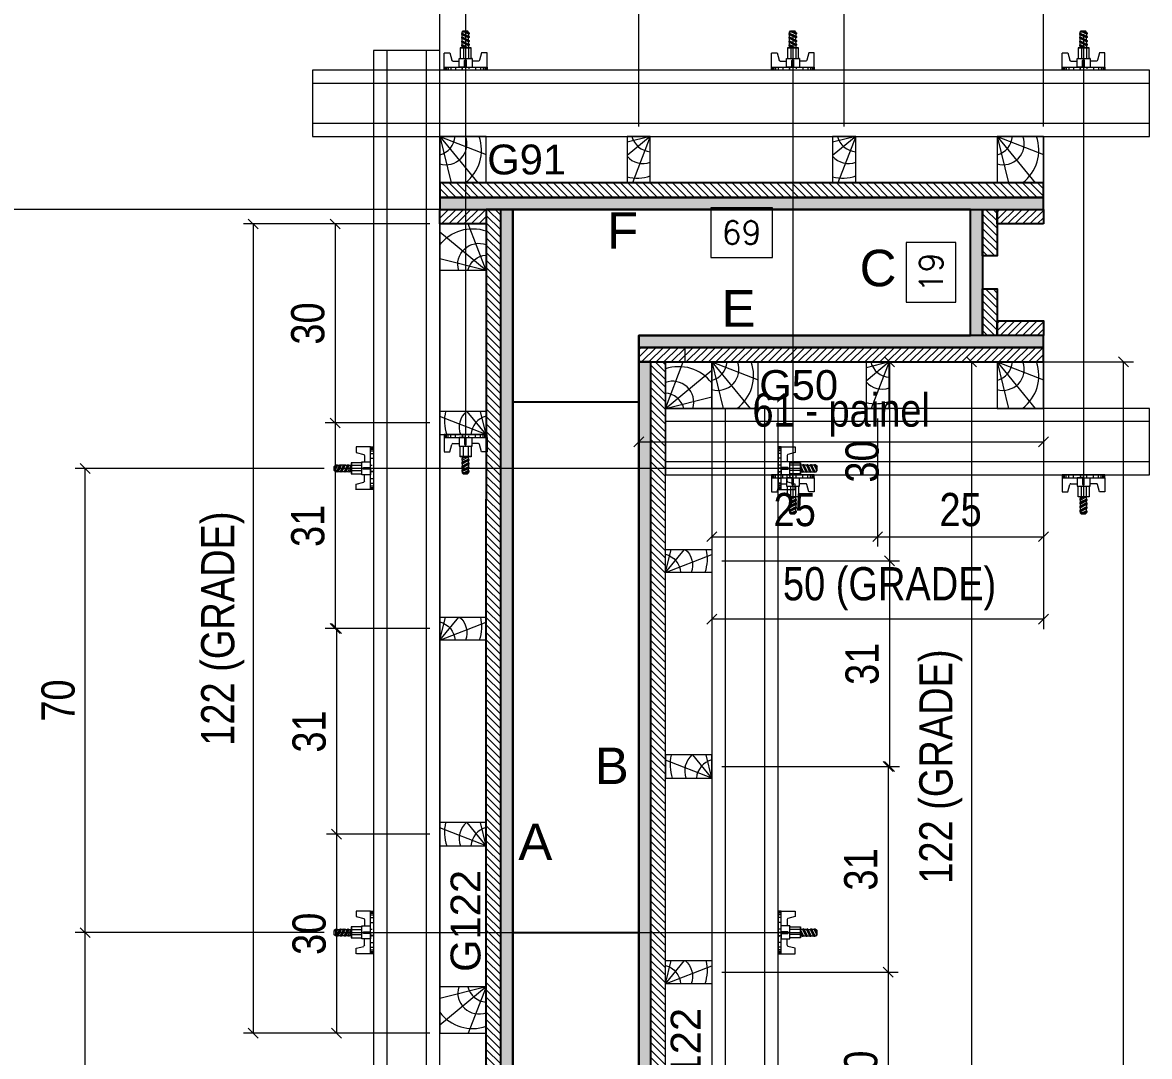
# Model space of a CAD drawing. Extents: x 28748 to 35002, y 14885 to 43501.
# Drawn here: x 28895 to 29156, y 40841.3 to 41080.9 of the extents above; entities that cross this region are included whole.
import ezdxf
from ezdxf.enums import TextEntityAlignment as Align

# ---------------------------------------------------------------- set-up
doc = ezdxf.new("R2010")
doc.units = 0
for name, color, linetype, lineweight in [('CONCRETO', 251, 'Continuous', 25), ('Hachura', 251, 'Continuous', 9), ('Madeira', 126, 'Continuous', 18), ('Perfil Metálico', 224, 'Continuous', 18), ('Sarr 2.2x7', 40, 'Continuous', 9), ('Texto Seção', 7, 'Continuous', 15)]:
    doc.layers.add(name, color=color, linetype=linetype, lineweight=lineweight)
for name, color, linetype in [('COTA', 241, 'Continuous'), ('Painéis', 200, 'Continuous'), ('SARRAFO', 251, 'Continuous'), ('TEXTO_GERAL', 7, 'Continuous')]:
    doc.layers.add(name, color=color, linetype=linetype)
doc.layers.add('FELIPE', color=2, linetype='Continuous', lineweight=13, plot=False)
doc.styles.add('ARIAL', font='arial.ttf')
doc.styles.add('COTA TECNICA 2X', font='techl___.ttf', dxfattribs={"height": 10})
doc.styles.add('ROMANS', font='romans.shx')
doc.styles.add('SANSSERIF', font='sas_____.pfb')
doc.dimstyles.new('Cota Seção interna', dxfattribs={"dimtxt": 7, "dimasz": 6, "dimexe": 0.18, "dimexo": 2, "dimgap": -4, "dimtad": 3, "dimdec": 1, "dimlfac": 0.5, "dimzin": 12, "dimdsep": 46, "dimtxsty": 'ROMANS', "dimblk": 'ARCHTICK', "dimcen": 0.09, "dimse1": 1, "dimse2": 1, "dimsd1": 1, "dimsd2": 1, "dimclrd": 180, "dimclre": 5, "dimclrt": 1, "dimadec": 0, "dimazin": 3, "dimtfac": 1, "dimtdec": 1, "dimtofl": 0, "dimtmove": 0, "dimatfit": 3, "dimldrblk": 'ARCHTICK', "dimfxl": 1, "dimtolj": 1, "dimtzin": 0, "dimarcsym": 0})
doc.dimstyles.new('SECAO PILAR', dxfattribs={"dimtxt": 10, "dimasz": 3, "dimexe": 3, "dimexo": 3, "dimgap": 3, "dimtad": 1, "dimdec": 1, "dimlfac": 0.5, "dimzin": 12, "dimdsep": 46, "dimtxsty": 'COTA TECNICA 2X', "dimblk1": 'OBLIQUE', "dimblk2": 'OBLIQUE', "dimsah": 1, "dimcen": 0.9, "dimclrd": 256, "dimclre": 256, "dimclrt": 256, "dimadec": 1, "dimazin": 3, "dimtfac": 1, "dimtdec": 1, "dimtmove": 0, "dimatfit": 3, "dimfxl": 1, "dimtolj": 1, "dimtzin": 12, "dimarcsym": 0})
pattern_1 = [(315, (151466.5795, 22165.8904), (1.12253202, 1.12253202), [])]

# ---------------------------------------------------------------- blocks, each defined once
blk = doc.blocks.new('*D102')
at = {"layer": 'COTA', "color": 180, "lineweight": -2, "transparency": 16777216}
for p, q in [((128696.37, 31510.84), (128681.37, 31510.84)), ((128681.37, 31510.84), (128681.37, 31492.84)), ((128696.37, 31492.84), (128696.37, 31510.84)), ((128681.37, 31492.84), (128696.37, 31492.84))]:
    blk.add_line(p, q, dxfattribs=at)
at = {"layer": 'Defpoints', "color": 0, "transparency": 16777216}
for p in [(128700.37, 31520.84), (128700.37, 31482.84), (128700.37, 31482.84)]:
    blk.add_point(p, dxfattribs=at)
at = {"layer": 'COTA', "color": 1, "transparency": 16777216, "insert": (128688.87, 31501.84), "char_height": 7, "attachment_point": 5, "rotation": 90, "style": 'ROMANS'}
blk.add_mtext('\\A1;19', dxfattribs=at)
blk = doc.blocks.new('_ArchTick')
at = {"color": 0, "linetype": 'ByBlock', "const_width": 0.15}
blk.add_lwpolyline([(-0.5, -0.5), (0.5, 0.5)], dxfattribs=at)
blk = doc.blocks.new('*D10')
at = {"layer": 'COTA', "color": 180, "lineweight": -2, "transparency": 16777216}
for p, q in [((128580.3, 31195.84), (128565.3, 31195.84)), ((128565.3, 31195.84), (128565.3, 31169.84)), ((128580.3, 31169.84), (128580.3, 31195.84)), ((128565.3, 31169.84), (128580.3, 31169.84))]:
    blk.add_line(p, q, dxfattribs=at)
at = {"layer": 'Defpoints', "color": 0, "transparency": 16777216}
for p in [(128562.77, 31520.84), (128584.3, 31520.84), (128562.77, 30844.84)]:
    blk.add_point(p, dxfattribs=at)
at = {"layer": 'COTA', "color": 1, "transparency": 16777216, "insert": (128572.8, 31182.84), "char_height": 7, "attachment_point": 5, "rotation": 90, "style": 'ROMANS'}
blk.add_mtext('\\A1;338', dxfattribs=at)
blk = doc.blocks.new('*D11')
at = {"layer": 'COTA', "color": 180, "lineweight": -2, "transparency": 16777216}
for p, q in [((128641.1, 31521.35), (128622.44, 31521.35)), ((128622.44, 31521.35), (128622.44, 31506.35)), ((128641.1, 31506.35), (128641.1, 31521.35)), ((128622.44, 31506.35), (128641.1, 31506.35))]:
    blk.add_line(p, q, dxfattribs=at)
at = {"layer": 'Defpoints', "color": 0, "transparency": 16777216}
for p in [(128562.77, 31520.84), (128700.77, 31520.84), (128700.77, 31502.35)]:
    blk.add_point(p, dxfattribs=at)
at = {"layer": 'COTA', "color": 1, "transparency": 16777216, "insert": (128631.77, 31513.85), "char_height": 7, "attachment_point": 5, "style": 'ROMANS'}
blk.add_mtext('\\A1;69', dxfattribs=at)
blk = doc.blocks.new('PONTALETE')
at = {"layer": 'Madeira'}
for q in [(2.71, 7), (7, 5.76), (7, 1.74)]:
    blk.add_line((0, 0), q, dxfattribs=at)
blk.add_lwpolyline([(0, 0), (7, 0), (7, 7), (0, 7)], close=True, dxfattribs=at)
for centre, radius, start, end in [((2.04, 0.06), 6.23, 37.2818, 109.0913), ((1.09, 0.9), 3.19, 343.603, 109.9847), ((-0.21, -0.78), 3.09, 14.6322, 86.0383)]:
    blk.add_arc(centre, radius, start, end, dxfattribs=at)
blk = doc.blocks.new('MEIO PONTALETE')
at = {"layer": 'Madeira'}
for q in [(2.71, 7), (3.5, 2.88), (3.5, 0.87)]:
    blk.add_line((0, 0), q, dxfattribs=at)
blk.add_lwpolyline([(0, 0), (3.5, 0), (3.5, 7), (0, 7)], close=True, dxfattribs=at)
for centre, radius, start, end in [((2.04, 0.06), 6.23, 76.4499, 109.0913), ((1.09, 0.9), 3.19, 40.9063, 109.9847), ((-0.21, -0.78), 3.09, 14.6322, 86.0383)]:
    blk.add_arc(centre, radius, start, end, dxfattribs=at)
blk = doc.blocks.new('_Oblique')
at = {"color": 0, "linetype": 'ByBlock', "lineweight": -2}
blk.add_line((-0.5, -0.5), (0.5, 0.5), dxfattribs=at)
blk = doc.blocks.new('*D12')
at = {"layer": 'COTA', "lineweight": -2, "transparency": 16777216}
for p, q in [((128540.77, 31545.84), (128540.77, 31586.49)), ((128600.74, 31545.84), (128600.74, 31586.49)), ((128540.77, 31583.49), (128600.74, 31583.49))]:
    blk.add_line(p, q, dxfattribs=at)
at = {"layer": 'Defpoints', "color": 0, "transparency": 16777216}
for p in [(128600.74, 31583.49), (128540.77, 31542.84), (128600.74, 31542.84)]:
    blk.add_point(p, dxfattribs=at)
at = {"layer": 'COTA', "lineweight": -2, "transparency": 16777216, "xscale": 3, "yscale": 3, "zscale": 3, "rotation": 180}
blk.add_blockref('_Oblique', (128540.77, 31583.49), dxfattribs=at)
at = {"layer": 'COTA', "lineweight": -2, "transparency": 16777216, "xscale": 3, "yscale": 3, "zscale": 3}
blk.add_blockref('_Oblique', (128600.74, 31583.49), dxfattribs=at)
at = {"layer": 'COTA', "transparency": 16777216, "insert": (128570.75, 31591.7), "char_height": 10, "attachment_point": 5, "style": 'COTA TECNICA 2X'}
blk.add_mtext('\\A1;30', dxfattribs=at)
blk = doc.blocks.new('*D13')
at = {"layer": 'COTA', "lineweight": -2, "transparency": 16777216}
for p, q in [((128600.74, 31545.84), (128600.74, 31586.49)), ((128662.7, 31545.84), (128662.7, 31586.49)), ((128600.74, 31583.49), (128662.7, 31583.49))]:
    blk.add_line(p, q, dxfattribs=at)
at = {"layer": 'Defpoints', "color": 0, "transparency": 16777216}
for p in [(128662.7, 31583.49), (128600.74, 31542.84), (128662.7, 31542.84)]:
    blk.add_point(p, dxfattribs=at)
at = {"layer": 'COTA', "lineweight": -2, "transparency": 16777216, "xscale": 3, "yscale": 3, "zscale": 3, "rotation": 180}
blk.add_blockref('_Oblique', (128600.74, 31583.49), dxfattribs=at)
at = {"layer": 'COTA', "lineweight": -2, "transparency": 16777216, "xscale": 3, "yscale": 3, "zscale": 3}
blk.add_blockref('_Oblique', (128662.7, 31583.49), dxfattribs=at)
at = {"layer": 'COTA', "transparency": 16777216, "insert": (128631.72, 31591.7), "char_height": 10, "attachment_point": 5, "style": 'COTA TECNICA 2X'}
blk.add_mtext('\\A1;31', dxfattribs=at)
blk = doc.blocks.new('*D14')
at = {"layer": 'COTA', "lineweight": -2, "transparency": 16777216}
for p, q in [((128662.7, 31545.84), (128662.7, 31586.49)), ((128722.77, 31545.84), (128722.77, 31586.49)), ((128662.7, 31583.49), (128722.77, 31583.49))]:
    blk.add_line(p, q, dxfattribs=at)
at = {"layer": 'Defpoints', "color": 0, "transparency": 16777216}
for p in [(128722.77, 31583.49), (128662.7, 31542.84), (128722.77, 31542.84)]:
    blk.add_point(p, dxfattribs=at)
at = {"layer": 'COTA', "lineweight": -2, "transparency": 16777216, "xscale": 3, "yscale": 3, "zscale": 3, "rotation": 180}
blk.add_blockref('_Oblique', (128662.7, 31583.49), dxfattribs=at)
at = {"layer": 'COTA', "lineweight": -2, "transparency": 16777216, "xscale": 3, "yscale": 3, "zscale": 3}
blk.add_blockref('_Oblique', (128722.77, 31583.49), dxfattribs=at)
at = {"layer": 'COTA', "transparency": 16777216, "insert": (128692.73, 31591.7), "char_height": 10, "attachment_point": 5, "style": 'COTA TECNICA 2X'}
blk.add_mtext('\\A1;30', dxfattribs=at)
blk = doc.blocks.new('*D15')
at = {"layer": 'COTA', "lineweight": -2, "transparency": 16777216}
for p, q in [((128540.77, 31545.84), (128540.77, 31612.68)), ((128722.77, 31545.84), (128722.77, 31612.68)), ((128540.77, 31609.68), (128722.77, 31609.68))]:
    blk.add_line(p, q, dxfattribs=at)
at = {"layer": 'Defpoints', "color": 0, "transparency": 16777216}
for p in [(128722.77, 31609.68), (128540.77, 31542.84), (128722.77, 31542.84)]:
    blk.add_point(p, dxfattribs=at)
at = {"layer": 'COTA', "lineweight": -2, "transparency": 16777216, "xscale": 3, "yscale": 3, "zscale": 3, "rotation": 180}
blk.add_blockref('_Oblique', (128540.77, 31609.68), dxfattribs=at)
at = {"layer": 'COTA', "lineweight": -2, "transparency": 16777216, "xscale": 3, "yscale": 3, "zscale": 3}
blk.add_blockref('_Oblique', (128722.77, 31609.68), dxfattribs=at)
at = {"layer": 'COTA', "transparency": 16777216, "insert": (128631.77, 31618.9), "char_height": 10, "attachment_point": 5, "style": 'COTA TECNICA 2X'}
blk.add_mtext('\\A1;91 (GRADE) - painel', dxfattribs=at)
blk = doc.blocks.new('*D29')
at = {"layer": 'COTA', "lineweight": -2, "transparency": 16777216}
for p, q in [((128625.77, 31474.84), (128679.36, 31474.84)), ((128676.36, 31474.84), (128676.36, 31414.84)), ((128625.77, 31414.84), (128679.36, 31414.84))]:
    blk.add_line(p, q, dxfattribs=at)
at = {"layer": 'Defpoints', "color": 0, "transparency": 16777216}
for p in [(128622.77, 31474.84), (128622.77, 31414.84), (128676.36, 31414.84)]:
    blk.add_point(p, dxfattribs=at)
at = {"layer": 'COTA', "lineweight": -2, "transparency": 16777216, "xscale": 3, "yscale": 3, "zscale": 3}
for p, rotation in [((128676.36, 31474.84), 90), ((128676.36, 31414.84), 270)]:
    blk.add_blockref('_Oblique', p, dxfattribs=dict(at, rotation=rotation))
at = {"layer": 'COTA', "transparency": 16777216, "insert": (128668.14, 31444.84), "char_height": 10, "attachment_point": 5, "rotation": 90, "style": 'COTA TECNICA 2X'}
blk.add_mtext('\\A1;30', dxfattribs=at)
blk = doc.blocks.new('*D25')
at = {"layer": 'COTA', "linetype": 'ByBlock', "lineweight": -2, "transparency": 16777216}
for p, q in [((128625.77, 31414.84), (128679.36, 31414.84)), ((128676.36, 31414.84), (128676.36, 31352.84)), ((128625.77, 31352.84), (128679.36, 31352.84))]:
    blk.add_line(p, q, dxfattribs=at)
at = {"layer": 'Defpoints', "color": 0, "linetype": 'ByBlock', "transparency": 16777216}
for p in [(128622.77, 31414.84), (128622.77, 31352.84), (128676.36, 31352.84)]:
    blk.add_point(p, dxfattribs=at)
at = {"layer": 'COTA', "linetype": 'ByBlock', "lineweight": -2, "transparency": 16777216, "xscale": 3, "yscale": 3, "zscale": 3}
for p, rotation in [((128676.36, 31414.84), 90), ((128676.36, 31352.84), 270)]:
    blk.add_blockref('_Oblique', p, dxfattribs=dict(at, rotation=rotation))
at = {"layer": 'COTA', "linetype": 'ByBlock', "transparency": 16777216, "insert": (128668.14, 31383.84), "char_height": 10, "attachment_point": 5, "rotation": 90, "style": 'COTA TECNICA 2X'}
blk.add_mtext('\\A1;31', dxfattribs=at)
blk = doc.blocks.new('*D26')
at = {"layer": 'COTA', "linetype": 'ByBlock', "lineweight": -2, "transparency": 16777216}
for p, q in [((128625.77, 31352.84), (128678.96, 31352.84)), ((128675.96, 31352.84), (128675.96, 31290.84)), ((128625.77, 31290.84), (128678.96, 31290.84))]:
    blk.add_line(p, q, dxfattribs=at)
at = {"layer": 'Defpoints', "color": 0, "linetype": 'ByBlock', "transparency": 16777216}
for p in [(128622.77, 31352.84), (128622.77, 31290.84), (128675.96, 31290.84)]:
    blk.add_point(p, dxfattribs=at)
at = {"layer": 'COTA', "linetype": 'ByBlock', "lineweight": -2, "transparency": 16777216, "xscale": 3, "yscale": 3, "zscale": 3}
for p, rotation in [((128675.96, 31352.84), 90), ((128675.96, 31290.84), 270)]:
    blk.add_blockref('_Oblique', p, dxfattribs=dict(at, rotation=rotation))
at = {"layer": 'COTA', "linetype": 'ByBlock', "transparency": 16777216, "insert": (128667.74, 31321.84), "char_height": 10, "attachment_point": 5, "rotation": 90, "style": 'COTA TECNICA 2X'}
blk.add_mtext('\\A1;31', dxfattribs=at)
blk = doc.blocks.new('*D27')
at = {"layer": 'COTA', "linetype": 'ByBlock', "lineweight": -2, "transparency": 16777216}
for p, q in [((128625.77, 31290.84), (128678.96, 31290.84)), ((128675.96, 31290.84), (128675.96, 31230.84)), ((128625.77, 31230.84), (128678.96, 31230.84))]:
    blk.add_line(p, q, dxfattribs=at)
at = {"layer": 'Defpoints', "color": 0, "linetype": 'ByBlock', "transparency": 16777216}
for p in [(128622.77, 31290.84), (128622.77, 31230.84), (128675.96, 31230.84)]:
    blk.add_point(p, dxfattribs=at)
at = {"layer": 'COTA', "linetype": 'ByBlock', "lineweight": -2, "transparency": 16777216, "xscale": 3, "yscale": 3, "zscale": 3}
for p, rotation in [((128675.96, 31290.84), 90), ((128675.96, 31230.84), 270)]:
    blk.add_blockref('_Oblique', p, dxfattribs=dict(at, rotation=rotation))
at = {"layer": 'COTA', "linetype": 'ByBlock', "transparency": 16777216, "insert": (128667.74, 31260.84), "char_height": 10, "attachment_point": 5, "rotation": 90, "style": 'COTA TECNICA 2X'}
blk.add_mtext('\\A1;30', dxfattribs=at)
blk = doc.blocks.new('*D28')
at = {"layer": 'COTA', "lineweight": -2, "transparency": 16777216}
for p, q in [((128625.77, 31474.84), (128704.06, 31474.84)), ((128701.06, 31474.84), (128701.06, 31230.84)), ((128625.77, 31230.84), (128704.06, 31230.84))]:
    blk.add_line(p, q, dxfattribs=at)
at = {"layer": 'Defpoints', "color": 0, "transparency": 16777216}
for p in [(128622.77, 31474.84), (128622.77, 31230.84), (128701.06, 31230.84)]:
    blk.add_point(p, dxfattribs=at)
at = {"layer": 'COTA', "lineweight": -2, "transparency": 16777216, "xscale": 3, "yscale": 3, "zscale": 3}
for p, rotation in [((128701.06, 31474.84), 90), ((128701.06, 31230.84), 270)]:
    blk.add_blockref('_Oblique', p, dxfattribs=dict(at, rotation=rotation))
at = {"layer": 'COTA', "transparency": 16777216, "insert": (128691.83, 31352.84), "char_height": 10, "attachment_point": 5, "rotation": 90, "style": 'COTA TECNICA 2X'}
blk.add_mtext('\\A1;122 (GRADE)', dxfattribs=at)
blk = doc.blocks.new('*D35')
at = {"layer": 'COTA', "lineweight": -2, "transparency": 16777216}
for p, q in [((128537.77, 31516.44), (128506.26, 31516.44)), ((128509.26, 31516.44), (128509.26, 31456.44)), ((128537.77, 31456.44), (128506.26, 31456.44))]:
    blk.add_line(p, q, dxfattribs=at)
at = {"layer": 'Defpoints', "color": 0, "transparency": 16777216}
for p in [(128540.77, 31516.44), (128509.26, 31456.44), (128540.77, 31456.44)]:
    blk.add_point(p, dxfattribs=at)
at = {"layer": 'COTA', "lineweight": -2, "transparency": 16777216, "xscale": 3, "yscale": 3, "zscale": 3}
for p, rotation in [((128509.26, 31516.44), 90), ((128509.26, 31456.44), 270)]:
    blk.add_blockref('_Oblique', p, dxfattribs=dict(at, rotation=rotation))
at = {"layer": 'COTA', "transparency": 16777216, "insert": (128501.04, 31486.44), "char_height": 10, "attachment_point": 5, "rotation": 90, "style": 'COTA TECNICA 2X'}
blk.add_mtext('\\A1;30', dxfattribs=at)
blk = doc.blocks.new('*D36')
at = {"layer": 'COTA', "linetype": 'ByBlock', "lineweight": -2, "transparency": 16777216}
for p, q in [((128537.77, 31456.44), (128506.26, 31456.44)), ((128509.26, 31456.44), (128509.26, 31394.44)), ((128537.77, 31394.44), (128506.26, 31394.44))]:
    blk.add_line(p, q, dxfattribs=at)
at = {"layer": 'Defpoints', "color": 0, "linetype": 'ByBlock', "transparency": 16777216}
for p in [(128540.77, 31456.44), (128509.26, 31394.44), (128540.77, 31394.44)]:
    blk.add_point(p, dxfattribs=at)
at = {"layer": 'COTA', "linetype": 'ByBlock', "lineweight": -2, "transparency": 16777216, "xscale": 3, "yscale": 3, "zscale": 3}
for p, rotation in [((128509.26, 31456.44), 90), ((128509.26, 31394.44), 270)]:
    blk.add_blockref('_Oblique', p, dxfattribs=dict(at, rotation=rotation))
at = {"layer": 'COTA', "linetype": 'ByBlock', "transparency": 16777216, "insert": (128501.04, 31425.44), "char_height": 10, "attachment_point": 5, "rotation": 90, "style": 'COTA TECNICA 2X'}
blk.add_mtext('\\A1;31', dxfattribs=at)
blk = doc.blocks.new('*D37')
at = {"layer": 'COTA', "linetype": 'ByBlock', "lineweight": -2, "transparency": 16777216}
for p, q in [((128537.77, 31394.44), (128506.66, 31394.44)), ((128509.66, 31394.44), (128509.66, 31332.44)), ((128537.77, 31332.44), (128506.66, 31332.44))]:
    blk.add_line(p, q, dxfattribs=at)
at = {"layer": 'Defpoints', "color": 0, "linetype": 'ByBlock', "transparency": 16777216}
for p in [(128540.77, 31394.44), (128509.66, 31332.44), (128540.77, 31332.44)]:
    blk.add_point(p, dxfattribs=at)
at = {"layer": 'COTA', "linetype": 'ByBlock', "lineweight": -2, "transparency": 16777216, "xscale": 3, "yscale": 3, "zscale": 3}
for p, rotation in [((128509.66, 31394.44), 90), ((128509.66, 31332.44), 270)]:
    blk.add_blockref('_Oblique', p, dxfattribs=dict(at, rotation=rotation))
at = {"layer": 'COTA', "linetype": 'ByBlock', "transparency": 16777216, "insert": (128501.44, 31363.44), "char_height": 10, "attachment_point": 5, "rotation": 90, "style": 'COTA TECNICA 2X'}
blk.add_mtext('\\A1;31', dxfattribs=at)
blk = doc.blocks.new('*D38')
at = {"layer": 'COTA', "linetype": 'ByBlock', "lineweight": -2, "transparency": 16777216}
for p, q in [((128537.77, 31332.44), (128506.66, 31332.44)), ((128509.66, 31332.44), (128509.66, 31272.44)), ((128537.77, 31272.44), (128506.66, 31272.44))]:
    blk.add_line(p, q, dxfattribs=at)
at = {"layer": 'Defpoints', "color": 0, "linetype": 'ByBlock', "transparency": 16777216}
for p in [(128540.77, 31332.44), (128509.66, 31272.44), (128540.77, 31272.44)]:
    blk.add_point(p, dxfattribs=at)
at = {"layer": 'COTA', "linetype": 'ByBlock', "lineweight": -2, "transparency": 16777216, "xscale": 3, "yscale": 3, "zscale": 3}
for p, rotation in [((128509.66, 31332.44), 90), ((128509.66, 31272.44), 270)]:
    blk.add_blockref('_Oblique', p, dxfattribs=dict(at, rotation=rotation))
at = {"layer": 'COTA', "linetype": 'ByBlock', "transparency": 16777216, "insert": (128501.44, 31302.44), "char_height": 10, "attachment_point": 5, "rotation": 90, "style": 'COTA TECNICA 2X'}
blk.add_mtext('\\A1;30', dxfattribs=at)
blk = doc.blocks.new('*D39')
at = {"layer": 'COTA', "lineweight": -2, "transparency": 16777216}
for p, q in [((128537.77, 31516.44), (128481.56, 31516.44)), ((128484.56, 31516.44), (128484.56, 31272.44)), ((128537.77, 31272.44), (128481.56, 31272.44))]:
    blk.add_line(p, q, dxfattribs=at)
at = {"layer": 'Defpoints', "color": 0, "transparency": 16777216}
for p in [(128540.77, 31516.44), (128484.56, 31272.44), (128540.77, 31272.44)]:
    blk.add_point(p, dxfattribs=at)
at = {"layer": 'COTA', "lineweight": -2, "transparency": 16777216, "xscale": 3, "yscale": 3, "zscale": 3}
for p, rotation in [((128484.56, 31516.44), 90), ((128484.56, 31272.44), 270)]:
    blk.add_blockref('_Oblique', p, dxfattribs=dict(at, rotation=rotation))
at = {"layer": 'COTA', "transparency": 16777216, "insert": (128475.34, 31394.44), "char_height": 10, "attachment_point": 5, "rotation": 90, "style": 'COTA TECNICA 2X'}
blk.add_mtext('\\A1;122 (GRADE)', dxfattribs=at)
blk = doc.blocks.new('*D41')
at = {"layer": 'COTA', "lineweight": -2, "transparency": 16777216}
for p, q in [((128622.77, 31457.84), (128622.77, 31394.25)), ((128722.77, 31457.84), (128722.77, 31394.25)), ((128722.77, 31397.25), (128622.77, 31397.25))]:
    blk.add_line(p, q, dxfattribs=at)
at = {"layer": 'Defpoints', "color": 0, "transparency": 16777216}
for p in [(128622.77, 31460.84), (128722.77, 31460.84), (128622.77, 31397.25)]:
    blk.add_point(p, dxfattribs=at)
at = {"layer": 'COTA', "lineweight": -2, "transparency": 16777216, "xscale": 3, "yscale": 3, "zscale": 3, "rotation": 180}
blk.add_blockref('_Oblique', (128622.77, 31397.25), dxfattribs=at)
at = {"layer": 'COTA', "lineweight": -2, "transparency": 16777216, "xscale": 3, "yscale": 3, "zscale": 3}
blk.add_blockref('_Oblique', (128722.77, 31397.25), dxfattribs=at)
at = {"layer": 'COTA', "transparency": 16777216, "insert": (128676.36, 31406.47), "char_height": 10, "attachment_point": 5, "style": 'COTA TECNICA 2X'}
blk.add_mtext('\\A1;50 (GRADE)', dxfattribs=at)
blk = doc.blocks.new('*D42')
at = {"layer": 'COTA', "lineweight": -2, "transparency": 16777216}
for p, q in [((128622.77, 31457.84), (128622.77, 31419.16)), ((128672.77, 31457.84), (128672.77, 31419.16)), ((128622.77, 31422.16), (128672.77, 31422.16))]:
    blk.add_line(p, q, dxfattribs=at)
at = {"layer": 'Defpoints', "color": 0, "transparency": 16777216}
for p in [(128622.77, 31460.84), (128672.77, 31460.84), (128672.77, 31422.16)]:
    blk.add_point(p, dxfattribs=at)
at = {"layer": 'COTA', "lineweight": -2, "transparency": 16777216, "xscale": 3, "yscale": 3, "zscale": 3, "rotation": 180}
blk.add_blockref('_Oblique', (128622.77, 31422.16), dxfattribs=at)
at = {"layer": 'COTA', "lineweight": -2, "transparency": 16777216, "xscale": 3, "yscale": 3, "zscale": 3}
blk.add_blockref('_Oblique', (128672.77, 31422.16), dxfattribs=at)
at = {"layer": 'COTA', "transparency": 16777216, "insert": (128647.77, 31430.27), "char_height": 10, "attachment_point": 5, "style": 'COTA TECNICA 2X'}
blk.add_mtext('\\A1;25', dxfattribs=at)
blk = doc.blocks.new('*D43')
at = {"layer": 'COTA', "lineweight": -2, "transparency": 16777216}
for p, q in [((128672.77, 31457.84), (128672.77, 31419.16)), ((128722.77, 31457.84), (128722.77, 31419.16)), ((128672.77, 31422.16), (128722.77, 31422.16))]:
    blk.add_line(p, q, dxfattribs=at)
at = {"layer": 'Defpoints', "color": 0, "transparency": 16777216}
for p in [(128672.77, 31460.84), (128722.77, 31460.84), (128722.77, 31422.16)]:
    blk.add_point(p, dxfattribs=at)
at = {"layer": 'COTA', "lineweight": -2, "transparency": 16777216, "xscale": 3, "yscale": 3, "zscale": 3, "rotation": 180}
blk.add_blockref('_Oblique', (128672.77, 31422.16), dxfattribs=at)
at = {"layer": 'COTA', "lineweight": -2, "transparency": 16777216, "xscale": 3, "yscale": 3, "zscale": 3}
blk.add_blockref('_Oblique', (128722.77, 31422.16), dxfattribs=at)
at = {"layer": 'COTA', "transparency": 16777216, "insert": (128697.77, 31430.27), "char_height": 10, "attachment_point": 5, "style": 'COTA TECNICA 2X'}
blk.add_mtext('\\A1;25', dxfattribs=at)
blk = doc.blocks.new('C')
at = {"layer": 'Hachura', "color": 0}
for p, q in [((0, 3.22), (0, -3.22)), ((0.45, 3.22), (0, 3.22)), ((0.46, 3.16), (0, 3.16)), ((0.46, 3.05), (0, 3.05)), ((0.46, 2.88), (0, 2.88)), ((0, 2.75), (0, -1.16)), ((0.46, 2.65), (0, 2.65)), ((0.46, 2.23), (0, 2.23)), ((0.45, -3.23), (0.45, 3.22)), ((0.45, 3.22), (2.58, 3.22)), ((1.35, 1.94), (1.35, 0.96)), ((2.58, 2.39), (1.47, 2.09)), ((2.58, 3.22), (2.58, 2.39)), ((0.46, 1.51), (0, 1.51)), ((0.39, 0.49), (0.17, 0.49)), ((1.74, 0.97), (0.45, 0.97)), ((1.45, 0.1), (0.45, 0.1)), ((1.74, -0.97), (1.74, 0.97)), ((1.74, 0.97), (1.74, 0.84)), ((1.74, 0.97), (1.74, 0.84)), ((1.74, 0.84), (3.35, 0.84)), ((3.35, 0.45), (1.74, 0.45)), ((3.32, 0.84), (3.32, -0.84)), ((3.35, 0.84), (3.35, -0.84)), ((3.68, 0.45), (3.35, 0.45)), ((3.84, -0.52), (3.35, 0.45)), ((3.35, 0.06), (3.67, -0.57)), ((3.68, 0.45), (4.16, -0.52)), ((3.72, 0.5), (4.25, -0.57)), ((4.37, -0.55), (3.83, 0.53)), ((4.15, 0.45), (3.93, 0.45)), ((4.42, -0.52), (3.93, 0.45)), ((4.15, 0.45), (4.26, 0.45)), ((4.26, 0.45), (4.74, -0.52)), ((4.3, 0.5), (4.83, -0.57)), ((4.95, -0.55), (4.41, 0.53)), ((4.51, 0.45), (4.84, 0.45)), ((5, -0.52), (4.51, 0.45)), ((4.84, 0.45), (5.32, -0.52)), ((4.88, 0.5), (5.41, -0.57)), ((5.53, -0.55), (4.99, 0.53)), ((5.58, -0.52), (5.09, 0.45)), ((5.42, 0.45), (5.09, 0.45)), ((5.58, -0.52), (5.09, 0.45)), ((5.42, 0.45), (5.74, -0.19)), ((5.46, 0.5), (5.74, -0.07)), ((5.74, 0.19), (5.57, 0.53)), ((5.74, 0.32), (5.68, 0.45)), ((5.68, 0.45), (5.74, 0.45)), ((5.74, 0.45), (5.9, 0.29)), ((5.74, 0.45), (5.74, -0.52)), ((5.9, -0.36), (5.9, 0.29)), ((0.45, 0), (0, 0)), ((0.46, -1.52), (0, -1.52)), ((0.08, -0.48), (0.29, -0.48)), ((0.29, -0.48), (0.4, -0.48)), ((0.45, 0), (0.45, -0.97)), ((0.45, -0.16), (1.45, -0.16)), ((0.45, -0.65), (0.45, -0.32)), ((0.45, -3.23), (0.45, -0.65)), ((0.45, -0.97), (1.74, -0.97)), ((1.35, -1.94), (1.35, -0.97)), ((3.35, -0.32), (1.74, -0.32)), ((3.35, -0.84), (1.74, -0.84)), ((3.35, -0.07), (3.58, -0.52)), ((3.35, -0.52), (3.58, -0.52)), ((3.84, -0.52), (4.16, -0.52)), ((4.42, -0.52), (4.74, -0.52)), ((4.63, -0.52), (4.74, -0.52)), ((5, -0.52), (5.32, -0.52)), ((5.58, -0.52), (5.74, -0.52)), ((5.74, -0.52), (5.9, -0.36)), ((5.74, -0.52), (5.74, -0.52)), ((0.46, -2.23), (0, -2.23)), ((0.46, -2.65), (0, -2.65)), ((0.46, -2.88), (0, -2.88)), ((0.46, -3.05), (0, -3.05)), ((0.46, -3.16), (0, -3.16)), ((0, -3.22), (2.57, -3.22)), ((2.58, -2.39), (1.47, -2.1)), ((2.58, -3.23), (2.58, -2.39))]:
    blk.add_line(p, q, dxfattribs=at)
for centre, radius, start, end in [((1.52, 1.94), 0.161, 104.7436, 180), ((1.44, -0.03), 0.129, 272.695, 87.305), ((3.81, 0.39), 0.143, 25.5688, 154.4312), ((4.39, 0.39), 0.143, 25.5688, 154.4312), ((4.97, 0.39), 0.143, 25.5688, 154.4312), ((5.55, 0.39), 0.143, 25.5688, 154.4312), ((0.17, -0.37), 0.174, 221.744, 317.8592), ((3.71, -0.4), 0.174, 222.1408, 318.256), ((4.29, -0.4), 0.174, 222.1408, 318.256), ((4.87, -0.4), 0.174, 222.1408, 318.256), ((5.45, -0.4), 0.174, 222.1408, 318.256), ((5.61, -0.4), 0.174, 317.8592, 318.256), ((1.52, -1.94), 0.161, 180, 255.2564)]:
    blk.add_arc(centre, radius, start, end, dxfattribs=at)
blk = doc.blocks.new('*D46')
at = {"layer": 'COTA', "lineweight": -2, "transparency": 16777216}
for p, q in [((128505.97, 31302.78), (128430.87, 31302.78)), ((128433.87, 31142.78), (128433.87, 31302.78)), ((128505.97, 31142.78), (128430.87, 31142.78))]:
    blk.add_line(p, q, dxfattribs=at)
at = {"layer": 'Defpoints', "color": 0, "transparency": 16777216}
for p in [(128433.87, 31302.78), (128508.97, 31302.78), (128508.97, 31142.78)]:
    blk.add_point(p, dxfattribs=at)
at = {"layer": 'COTA', "lineweight": -2, "transparency": 16777216, "xscale": 3, "yscale": 3, "zscale": 3}
for p, rotation in [((128433.87, 31302.78), 90), ((128433.87, 31142.78), 270)]:
    blk.add_blockref('_Oblique', p, dxfattribs=dict(at, rotation=rotation))
at = {"layer": 'COTA', "transparency": 16777216, "insert": (128425.75, 31222.78), "char_height": 10, "attachment_point": 5, "rotation": 90, "style": 'COTA TECNICA 2X'}
blk.add_mtext('\\A1;80', dxfattribs=at)
blk = doc.blocks.new('*D47')
at = {"layer": 'COTA', "lineweight": -2, "transparency": 16777216}
for p, q in [((128505.97, 31442.72), (128430.87, 31442.72)), ((128433.87, 31302.78), (128433.87, 31442.72)), ((128505.97, 31302.78), (128430.87, 31302.78))]:
    blk.add_line(p, q, dxfattribs=at)
at = {"layer": 'Defpoints', "color": 0, "transparency": 16777216}
for p in [(128433.87, 31442.72), (128508.97, 31442.72), (128508.97, 31302.78)]:
    blk.add_point(p, dxfattribs=at)
at = {"layer": 'COTA', "lineweight": -2, "transparency": 16777216, "xscale": 3, "yscale": 3, "zscale": 3}
for p, rotation in [((128433.87, 31442.72), 90), ((128433.87, 31302.78), 270)]:
    blk.add_blockref('_Oblique', p, dxfattribs=dict(at, rotation=rotation))
at = {"layer": 'COTA', "transparency": 16777216, "insert": (128425.77, 31372.75), "char_height": 10, "attachment_point": 5, "rotation": 90, "style": 'COTA TECNICA 2X'}
blk.add_mtext('\\A1;70', dxfattribs=at)
blk = doc.blocks.new('*D48')
at = {"layer": 'COTA', "lineweight": -2, "transparency": 16777216}
for p, q in [((128551.77, 31520.84), (128372.67, 31520.84)), ((128375.67, 31520.84), (128375.67, 30822.84)), ((128551.77, 30822.84), (128372.67, 30822.84))]:
    blk.add_line(p, q, dxfattribs=at)
at = {"layer": 'Defpoints', "color": 0, "transparency": 16777216}
for p in [(128554.77, 31520.84), (128375.67, 30822.84), (128554.77, 30822.84)]:
    blk.add_point(p, dxfattribs=at)
at = {"layer": 'COTA', "lineweight": -2, "transparency": 16777216, "xscale": 3, "yscale": 3, "zscale": 3}
for p, rotation in [((128375.67, 31520.84), 90), ((128375.67, 30822.84), 270)]:
    blk.add_blockref('_Oblique', p, dxfattribs=dict(at, rotation=rotation))
at = {"layer": 'COTA', "transparency": 16777216, "insert": (128367.42, 31171.84), "char_height": 10, "attachment_point": 5, "rotation": 90, "style": 'COTA TECNICA 2X'}
blk.add_mtext('\\A1;349 - painel', dxfattribs=at)
blk = doc.blocks.new('*D49')
at = {"layer": 'COTA', "lineweight": -2, "transparency": 16777216}
for p, q in [((128611.77, 31474.84), (128749.92, 31474.84)), ((128746.92, 30822.84), (128746.92, 31474.84)), ((128611.77, 30822.84), (128749.92, 30822.84))]:
    blk.add_line(p, q, dxfattribs=at)
at = {"layer": 'Defpoints', "color": 0, "transparency": 16777216}
for p in [(128608.77, 31474.84), (128746.92, 31474.84), (128608.77, 30822.84)]:
    blk.add_point(p, dxfattribs=at)
at = {"layer": 'COTA', "lineweight": -2, "transparency": 16777216, "xscale": 3, "yscale": 3, "zscale": 3}
for p, rotation in [((128746.92, 31474.84), 90), ((128746.92, 30822.84), 270)]:
    blk.add_blockref('_Oblique', p, dxfattribs=dict(at, rotation=rotation))
at = {"layer": 'COTA', "transparency": 16777216, "insert": (128738.7, 31148.84), "char_height": 10, "attachment_point": 5, "rotation": 90, "style": 'COTA TECNICA 2X'}
blk.add_mtext('\\A1;326 - painel', dxfattribs=at)
blk = doc.blocks.new('*D50')
at = {"layer": 'COTA', "lineweight": -2, "transparency": 16777216}
for p, q in [((128600.77, 31479.84), (128600.77, 31447.73)), ((128722.77, 31479.84), (128722.77, 31447.73)), ((128600.77, 31450.73), (128722.77, 31450.73))]:
    blk.add_line(p, q, dxfattribs=at)
at = {"layer": 'Defpoints', "color": 0, "transparency": 16777216}
for p in [(128600.77, 31482.84), (128722.77, 31482.84), (128722.77, 31450.73)]:
    blk.add_point(p, dxfattribs=at)
at = {"layer": 'COTA', "lineweight": -2, "transparency": 16777216, "xscale": 3, "yscale": 3, "zscale": 3, "rotation": 180}
blk.add_blockref('_Oblique', (128600.77, 31450.73), dxfattribs=at)
at = {"layer": 'COTA', "lineweight": -2, "transparency": 16777216, "xscale": 3, "yscale": 3, "zscale": 3}
blk.add_blockref('_Oblique', (128722.77, 31450.73), dxfattribs=at)
at = {"layer": 'COTA', "transparency": 16777216, "insert": (128661.77, 31458.83), "char_height": 10, "attachment_point": 5, "style": 'COTA TECNICA 2X'}
blk.add_mtext('\\A1;61 - painel', dxfattribs=at)
blk = doc.blocks.new('secao')
at = {"layer": 'Hachura'}
h = blk.add_hatch(dxfattribs=at)
h.set_pattern_fill('ANSI31', color=256, scale=0.5, angle=270, style=0)
h.set_pattern_definition([(315, (120004.9817, 20396.9394), (1.12253202, 1.12253202), [])])
h.paths.add_polyline_path([(128722.77, 31528.84), (128722.77, 31524.44), (128540.77, 31524.44), (128540.77, 31528.84)])
h = blk.add_hatch(color=256, dxfattribs=at)
h.dxf.hatch_style = 1
h.paths.add_polyline_path([(128540.77, 31524.44), (128540.77, 31520.84), (128722.77, 31520.84), (128722.77, 31524.44)])
h = blk.add_hatch(dxfattribs=at)
h.set_pattern_fill('ANSI31', color=256, scale=0.5, angle=180, style=0)
h.set_pattern_definition([(225, (118819.4195, 8728.634), (1.12253202, -1.12253202), [])])
h.paths.add_polyline_path([(128540.77, 31520.84), (128540.77, 31516.44), (128554.77, 31516.44), (128554.77, 31520.84)])
h = blk.add_hatch(dxfattribs=at)
h.set_pattern_fill('ANSI31', color=256, scale=0.5, angle=270, style=0)
h.set_pattern_definition(pattern_1)
h.paths.add_polyline_path([(128559.17, 31520.84), (128554.77, 31520.84), (128554.77, 30822.84), (128559.17, 30822.84)])
h = blk.add_hatch(color=256, dxfattribs=at)
h.dxf.hatch_style = 1
h.paths.add_polyline_path([(128562.77, 31520.84), (128562.77, 30822.84), (128559.17, 30822.84), (128559.17, 31520.84)])
h = blk.add_hatch(color=256, dxfattribs=at)
h.dxf.hatch_style = 1
h.paths.add_polyline_path([(128700.77, 31520.84), (128704.37, 31520.84), (128704.37, 31482.84), (128700.77, 31482.84)])
h = blk.add_hatch(dxfattribs=at)
h.set_pattern_fill('ANSI31', color=256, scale=0.5, angle=90, style=0)
h.set_pattern_definition([(135, (105916.5632, 41241.794), (-1.12253202, -1.12253202), [])])
h.paths.add_polyline_path([(128708.77, 31520.84), (128704.37, 31520.84), (128704.37, 31506.84), (128708.77, 31506.84)])
h = blk.add_hatch(dxfattribs=at)
h.set_pattern_fill('ANSI31', color=256, scale=0.5, angle=180, style=0)
h.set_pattern_definition([(225, (118987.8195, 8728.634), (1.12253202, -1.12253202), [])])
h.paths.add_polyline_path([(128708.77, 31520.84), (128708.77, 31516.44), (128722.77, 31516.44), (128722.77, 31520.84)])
h = blk.add_hatch(dxfattribs=at)
h.set_pattern_fill('ANSI31', color=256, scale=0.5, angle=90, style=0)
h.set_pattern_definition([(135, (105916.5632, 41217.794), (-1.12253202, -1.12253202), [])])
h.paths.add_polyline_path([(128708.77, 31496.84), (128704.37, 31496.84), (128704.37, 31482.84), (128708.77, 31482.84)])
h = blk.add_hatch(dxfattribs=at)
h.set_pattern_fill('ANSI31', color=256, scale=0.5, angle=180, style=0)
h.set_pattern_definition([(225, (118987.8195, 8695.034), (1.12253202, -1.12253202), [])])
h.paths.add_polyline_path([(128708.77, 31487.24), (128708.77, 31482.84), (128722.77, 31482.84), (128722.77, 31487.24)])
h = blk.add_hatch(color=256, dxfattribs=at)
h.dxf.hatch_style = 1
h.paths.add_polyline_path([(128722.77, 31482.84), (128600.77, 31482.84), (128600.77, 31479.24), (128722.77, 31479.24)])
h = blk.add_hatch(dxfattribs=at)
h.set_pattern_fill('ANSI31', color=256, scale=0.5, angle=360, style=0)
h.set_pattern_definition([(45, (137770.7232, 54370.6503), (-1.12253202, 1.12253202), [])])
h.paths.add_polyline_path([(128722.77, 31479.24), (128722.77, 31474.84), (128600.77, 31474.84), (128600.77, 31479.24)])
h = blk.add_hatch(color=256, dxfattribs=at)
h.dxf.hatch_style = 1
h.paths.add_polyline_path([(128600.77, 31474.84), (128600.77, 30822.84), (128604.37, 30822.84), (128604.37, 31474.84)])
h = blk.add_hatch(dxfattribs=at)
h.set_pattern_fill('ANSI31', color=256, scale=0.5, angle=270, style=0)
h.set_pattern_definition(pattern_1)
h.paths.add_polyline_path([(128604.37, 31474.84), (128608.77, 31474.84), (128608.77, 30822.84), (128604.37, 30822.84)])
at = {"layer": 'CONCRETO', "color": 2}
blk.add_lwpolyline([(128562.77, 30844.84), (128600.77, 30844.84), (128600.77, 31482.84), (128700.77, 31482.84), (128700.77, 31520.84), (128562.77, 31520.84)], close=True, dxfattribs=at)
at = {"layer": 'FELIPE'}
blk.add_line((128604.37, 31449.91), (128604.37, 31446.36), dxfattribs=at)
at = {"layer": 'Hachura'}
for p, q in [((128548.57, 31585.74), (128548.56, 31452.94)), ((128647.24, 31573.64), (128647.23, 31433.84)), ((128734.86, 31573.64), (128734.85, 31433.84)), ((128509.97, 31442.79), (128649.77, 31442.78)), ((128509.97, 31302.85), (128649.77, 31302.84))]:
    blk.add_line(p, q, dxfattribs=at)
at = {"layer": 'Madeira'}
for points in [[(128540.77, 31528.84), (128540.77, 31542.84), (128722.77, 31542.84), (128722.77, 31528.84)], [(128540.77, 31272.44), (128554.77, 31272.44), (128554.77, 31516.44), (128540.77, 31516.44)], [(128622.77, 31230.84), (128608.77, 31230.84), (128608.77, 31474.84), (128622.77, 31474.84)], [(128622.77, 31460.84), (128622.77, 31474.84), (128722.77, 31474.84), (128722.77, 31460.84)]]:
    blk.add_lwpolyline(points, close=True, dxfattribs=at)
at = {"layer": 'Painéis', "linetype": 'ByBlock'}
for p, q in [((128554.77, 31520.84), (128554.77, 31517.07)), ((128562.77, 31520.84), (128554.77, 31520.84)), ((128562.77, 31462.84), (128600.77, 31462.84)), ((128562.77, 31302.84), (128600.77, 31302.84)), ((128554.63, 31272.44), (128554.63, 31066.84))]:
    blk.add_line(p, q, dxfattribs=at)
at = {"layer": 'Painéis'}
for points in [[(128540.77, 31524.44), (128540.77, 31520.84), (128722.77, 31520.84), (128722.77, 31524.44)], [(128562.77, 31520.84), (128554.77, 31520.84), (128554.37, 30822.84), (128562.77, 30822.84)], [(128562.77, 31520.84), (128562.77, 30822.84), (128559.17, 30822.84), (128559.17, 31520.84)], [(128700.77, 31520.84), (128704.37, 31520.84), (128704.37, 31482.84), (128700.77, 31482.84)], [(128722.77, 31482.84), (128600.77, 31482.84), (128600.77, 31479.24), (128722.77, 31479.24)], [(128600.77, 31474.84), (128600.77, 30822.84), (128604.37, 30822.84), (128604.37, 31474.84)]]:
    blk.add_lwpolyline(points, close=True, dxfattribs=at)
at = {"layer": 'Perfil Metálico'}
for points in [[(128540.77, 31568.75), (128520.77, 31568.75), (128520.77, 30798.47), (128540.77, 30798.47)], [(128524.77, 30798.47), (128536.77, 30798.47), (128536.77, 31568.75), (128524.77, 31568.75)], [(128754.71, 31542.84), (128754.71, 31562.84), (128502.45, 31562.84), (128502.45, 31542.84)], [(128502.45, 31558.84), (128502.45, 31546.84), (128754.71, 31546.84), (128754.71, 31558.84)], [(128754.71, 31440.84), (128754.71, 31460.84), (128608.77, 31460.84), (128608.77, 31440.84)], [(128642.77, 31460.84), (128622.77, 31460.84), (128622.77, 30798.47), (128642.77, 30798.47)], [(128626.77, 30798.47), (128638.77, 30798.47), (128638.77, 31460.84), (128626.77, 31460.84)], [(128608.77, 31456.84), (128608.77, 31444.84), (128754.71, 31444.84), (128754.71, 31456.84)]]:
    blk.add_lwpolyline(points, close=True, dxfattribs=at)
at = {"layer": 'Sarr 2.2x7'}
blk.add_line((128614.77, 31474.84), (128614.77, 31479.24), dxfattribs=at)
for points in [[(128600.77, 31474.84), (128600.77, 31479.24), (128722.77, 31479.24), (128722.77, 31474.84)], [(128604.37, 31474.84), (128604.37, 30822.84), (128608.77, 30822.84), (128608.77, 31474.84)]]:
    blk.add_lwpolyline(points, close=True, dxfattribs=at)
at = {"layer": 'SARRAFO'}
for points in [[(128540.77, 31524.44), (128722.77, 31524.44), (128722.77, 31528.84), (128540.77, 31528.84)], [(128540.77, 31524.44), (128722.77, 31524.44), (128722.77, 31528.84), (128540.77, 31528.84)], [(128554.77, 31516.44), (128540.77, 31516.44), (128540.77, 31520.84), (128554.77, 31520.84)], [(128704.37, 31506.84), (128704.37, 31520.84), (128708.77, 31520.84), (128708.77, 31506.84)], [(128722.77, 31516.44), (128708.77, 31516.44), (128708.77, 31520.84), (128722.77, 31520.84)], [(128704.37, 31482.84), (128704.37, 31496.84), (128708.77, 31496.84), (128708.77, 31482.84)], [(128722.77, 31482.84), (128708.77, 31482.84), (128708.77, 31487.24), (128722.77, 31487.24)], [(128600.77, 31474.84), (128722.77, 31474.84), (128722.77, 31479.24), (128600.77, 31479.24)]]:
    blk.add_lwpolyline(points, close=True, dxfattribs=at)
at = {"layer": 'Hachura', "linetype": 'Continuous', "yscale": 2, "zscale": 2, "rotation": 270}
for p, xscale in [((128548.57, 31562.84), -2), ((128647.24, 31562.84), -2), ((128734.86, 31562.84), -2), ((128548.57, 31452.94), 2), ((128647.24, 31440.84), 2), ((128734.86, 31440.84), 2)]:
    blk.add_blockref('C', p, dxfattribs=dict(at, xscale=xscale))
at = {"layer": 'Hachura', "linetype": 'Continuous', "yscale": 2, "zscale": 2}
for p, xscale in [((128520.77, 31442.79), -2), ((128642.77, 31442.79), 2), ((128520.77, 31302.85), -2), ((128642.77, 31302.85), 2)]:
    blk.add_blockref('C', p, dxfattribs=dict(at, xscale=xscale))
at = {"layer": 'Madeira'}
for name, p, xscale, yscale, zscale, rotation in [('PONTALETE', (128540.77, 31542.84), 2, 2, 2, 270), ('MEIO PONTALETE', (128604.24, 31542.84), 1.999999997962732, 1.999999997962732, 1.999999997962732, 179.9999999999999), ('MEIO PONTALETE', (128666.2, 31542.84), 1.999999997962732, 1.999999997962732, 1.999999997962732, 179.9999999999999), ('PONTALETE', (128708.77, 31542.84), 2, 2, 2, 270), ('PONTALETE', (128622.77, 31474.84), 2, 2, 2, 270), ('MEIO PONTALETE', (128676.27, 31474.84), 1.999999997962732, 1.999999997962732, 1.999999997962732, 179.9999999999999), ('PONTALETE', (128708.77, 31474.84), 2, 2, 2, 270), ('MEIO PONTALETE', (128554.77, 31452.94), 1.999999997962732, 1.999999997962732, 1.999999997962732, 90.00000000000001), ('MEIO PONTALETE', (128608.77, 31411.34), -1.999999997962732, 1.999999997962732, 1.999999997962732, 270), ('MEIO PONTALETE', (128540.77, 31390.94), -1.999999997962732, 1.999999997962732, 1.999999997962732, 270), ('MEIO PONTALETE', (128622.77, 31349.34), 1.999999997962732, 1.999999997962732, 1.999999997962732, 90), ('MEIO PONTALETE', (128554.77, 31328.94), 1.999999997962732, 1.999999997962732, 1.999999997962732, 90.00000000000001), ('MEIO PONTALETE', (128608.77, 31287.34), -1.999999997962732, 1.999999997962732, 1.999999997962732, 270), ('PONTALETE', (128554.77, 31286.44), 2, 2, 2, 180)]:
    blk.add_blockref(name, p, dxfattribs=dict(at, xscale=xscale, yscale=yscale, zscale=zscale, rotation=rotation))
at = {"layer": 'Madeira', "yscale": 2, "zscale": 2}
for p, xscale in [((128554.77, 31502.44), -2), ((128608.77, 31460.84), 2)]:
    blk.add_blockref('PONTALETE', p, dxfattribs=dict(at, xscale=xscale))
at = {"layer": 'Texto Seção', "color": 0, "linetype": 'Continuous', "style": 'SANSSERIF'}
for s, p in [('G91', (128555.09, 31535.88)), ('G50', (128637.09, 31467.88))]:
    blk.add_text(s, height=9, dxfattribs=at).set_placement(p, align=Align.MIDDLE_LEFT)
at = {"layer": 'TEXTO_GERAL', "style": 'ARIAL'}
for s, p in [('F', (128595.89, 31514.5)), ('C', (128672.89, 31503.16)), ('E', (128630.85, 31490.99)), ('B', (128592.62, 31353.08)), ('A', (128569.58, 31330.18))]:
    blk.add_text(s, height=11, dxfattribs=at).set_placement(p, align=Align.MIDDLE_CENTER)
at = {"layer": 'TEXTO_GERAL', "color": 0, "linetype": 'Continuous', "style": 'SANSSERIF'}
for p in [(128548.53, 31290.94), (128614.89, 31249.34)]:
    blk.add_text('G122', height=9, rotation=90, dxfattribs=at).set_placement(p, align=Align.MIDDLE_LEFT)
at = {"layer": 'COTA'}
for base, p1, p2, text, picture, middle in [((128722.77, 31609.68), (128540.77, 31542.84), (128722.77, 31542.84), '<> (GRADE) - painel', '*D15', (128631.77, 31618.9)), ((128722.77, 31450.73), (128600.77, 31482.84), (128722.77, 31482.84), '<> - painel', '*D50', (128661.77, 31458.83))]:
    dim = blk.add_linear_dim(base=base, p1=p1, p2=p2, text=text, dimstyle='SECAO PILAR', dxfattribs=at)
    dim.commit()
    dim.dimension.update_dxf_attribs({"geometry": picture, "text_midpoint": middle})
for base, p1, p2, dimstyle, picture, middle in [((128600.74, 31583.49), (128540.77, 31542.84), (128600.74, 31542.84), 'SECAO PILAR', '*D12', (128570.75, 31591.7)), ((128662.7, 31583.49), (128600.74, 31542.84), (128662.7, 31542.84), 'SECAO PILAR', '*D13', (128631.72, 31591.7)), ((128722.77, 31583.49), (128662.7, 31542.84), (128722.77, 31542.84), 'SECAO PILAR', '*D14', (128692.73, 31591.7)), ((128700.77, 31502.35), (128562.77, 31520.84), (128700.77, 31520.84), 'Cota Seção interna', '*D11', (128631.77, 31513.85)), ((128672.77, 31422.16), (128622.77, 31460.84), (128672.77, 31460.84), 'SECAO PILAR', '*D42', (128647.77, 31430.27)), ((128722.77, 31422.16), (128672.77, 31460.84), (128722.77, 31460.84), 'SECAO PILAR', '*D43', (128697.77, 31430.27))]:
    dim = blk.add_linear_dim(base=base, p1=p1, p2=p2, dimstyle=dimstyle, dxfattribs=at)
    dim.commit()
    dim.dimension.update_dxf_attribs({"geometry": picture, "text_midpoint": middle})
for base, p1, p2, text, picture, middle in [((128375.67, 30822.84), (128554.77, 31520.84), (128554.77, 30822.84), '<> - painel', '*D48', (128367.42, 31171.84)), ((128484.56, 31272.44), (128540.77, 31516.44), (128540.77, 31272.44), '<> (GRADE)', '*D39', (128475.34, 31394.44)), ((128746.92, 31474.84), (128608.77, 30822.84), (128608.77, 31474.84), '<> - painel', '*D49', (128738.7, 31148.84)), ((128701.06, 31230.84), (128622.77, 31474.84), (128622.77, 31230.84), '<> (GRADE)', '*D28', (128691.83, 31352.84))]:
    dim = blk.add_linear_dim(base=base, p1=p1, p2=p2, angle=90, text=text, dimstyle='SECAO PILAR', dxfattribs=at)
    dim.commit()
    dim.dimension.update_dxf_attribs({"geometry": picture, "text_midpoint": middle})
for base, p1, p2, angle, picture, middle, dimtype in [((128584.3, 31520.84), (128562.77, 30844.84), (128562.77, 31520.84), 90, '*D10', (128584.3, 31182.84), 129), ((128700.37, 31482.84), (128700.37, 31520.84), (128700.37, 31482.84), 270, '*D102', (128700.37, 31501.84), 128)]:
    dim = blk.add_linear_dim(base=base, p1=p1, p2=p2, angle=angle, dimstyle='Cota Seção interna', dxfattribs=at)
    dim.commit()
    dim.dimension.update_dxf_attribs({"geometry": picture, "text_midpoint": middle, "dimtype": dimtype})
for base, p1, p2, picture, middle in [((128509.26, 31456.44), (128540.77, 31516.44), (128540.77, 31456.44), '*D35', (128501.04, 31486.44)), ((128676.36, 31414.84), (128622.77, 31474.84), (128622.77, 31414.84), '*D29', (128668.14, 31444.84)), ((128433.87, 31442.72), (128508.97, 31302.78), (128508.97, 31442.72), '*D47', (128425.77, 31372.75)), ((128433.87, 31302.78), (128508.97, 31142.78), (128508.97, 31302.78), '*D46', (128425.75, 31222.78))]:
    dim = blk.add_linear_dim(base=base, p1=p1, p2=p2, angle=90, dimstyle='SECAO PILAR', dxfattribs=at)
    dim.commit()
    dim.dimension.update_dxf_attribs({"geometry": picture, "text_midpoint": middle})
dim = blk.add_linear_dim(base=(128622.77, 31397.25), p1=(128722.77, 31460.84), p2=(128622.77, 31460.84), text='<> (GRADE)', dimstyle='SECAO PILAR', dxfattribs=at)
dim.commit()
dim.dimension.update_dxf_attribs({"geometry": '*D41', "text_midpoint": (128676.36, 31397.25), "dimtype": 128})
at = {"layer": 'COTA', "linetype": 'ByBlock'}
for base, p1, p2, picture, middle in [((128509.26, 31394.44), (128540.77, 31456.44), (128540.77, 31394.44), '*D36', (128501.04, 31425.44)), ((128676.36, 31352.84), (128622.77, 31414.84), (128622.77, 31352.84), '*D25', (128668.14, 31383.84)), ((128509.66, 31332.44), (128540.77, 31394.44), (128540.77, 31332.44), '*D37', (128501.44, 31363.44)), ((128675.96, 31290.84), (128622.77, 31352.84), (128622.77, 31290.84), '*D26', (128667.74, 31321.84)), ((128509.66, 31272.44), (128540.77, 31332.44), (128540.77, 31272.44), '*D38', (128501.44, 31302.44)), ((128675.96, 31230.84), (128622.77, 31290.84), (128622.77, 31230.84), '*D27', (128667.74, 31260.84))]:
    dim = blk.add_linear_dim(base=base, p1=p1, p2=p2, angle=90, dimstyle='SECAO PILAR', override={"dimtmove": 1}, dxfattribs=at)
    dim.commit()
    dim.dimension.update_dxf_attribs({"geometry": picture, "text_midpoint": middle})

msp = doc.modelspace()

# ---------------------------------------------------------------- block references
at = {"layer": 'Madeira', "linetype": 'ByBlock', "xscale": 0.7685496057025236, "yscale": 0.7685496057025236, "zscale": 0.7685496057025236}
msp.add_blockref('secao', (-69798.33, 16812.26), dxfattribs=at)

doc.saveas('drawing.dxf')
